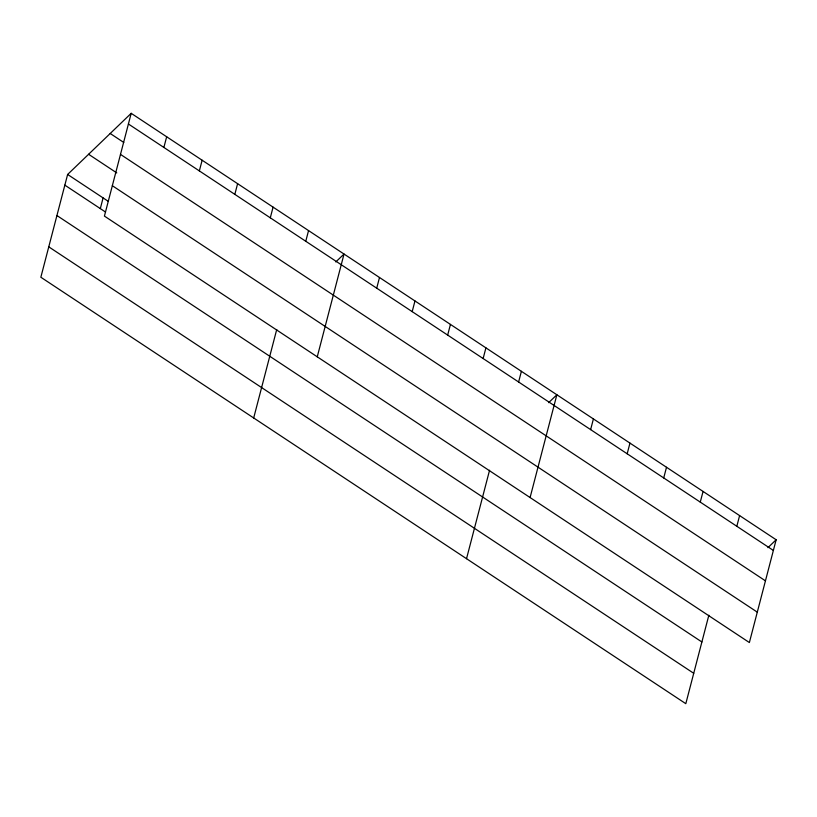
<?xml version="1.0" encoding="UTF-8"?>
<svg xmlns="http://www.w3.org/2000/svg" width="817" height="817" viewBox="0 0 817 817"><rect width="100%" height="100%" fill="white"/><g stroke="black" fill="none" stroke-linecap="round" stroke-linejoin="round"><path stroke-width="1.23" d="M131.19 113.318L104.423 216.096L749.373 642.54L776.15 539.761L131.19 113.318L67.627 174.46L40.85 277.239L685.81 703.682L708.85 615.232M100.317 208.59L103.095 197.908M163.88 147.458L166.668 136.776M199.348 170.916L202.136 160.224M234.826 194.364L237.604 183.682M270.294 217.822L273.082 207.14M253.689 417.967L276.728 329.517M305.772 241.27L308.55 230.588M317.251 356.825L344.028 254.046L335.818 261.94M376.719 288.187L379.497 277.504M412.187 311.634L414.975 300.952M447.665 335.093L450.443 324.41M483.133 358.551L485.921 347.858M466.527 558.685L489.567 470.235M518.611 381.999L521.389 371.316M530.09 497.553L556.867 394.774L548.656 402.669M590.63 429.619L593.408 418.937M627.18 453.782L629.958 443.1M663.721 477.945L666.509 467.263M700.271 502.118L703.059 491.436M736.822 526.281L739.599 515.598M767.939 547.656L776.15 539.761M128.412 124L773.372 550.444M110.213 133.498L123.776 142.464M120.487 154.393L765.447 580.836M88.604 154.28L116.77 172.908M112.338 185.704L757.298 612.147M67.627 174.46L108.314 201.36M64.839 185.142L105.526 212.042M56.924 215.535L701.885 641.978M48.765 246.846L693.725 673.29"/></g></svg>
